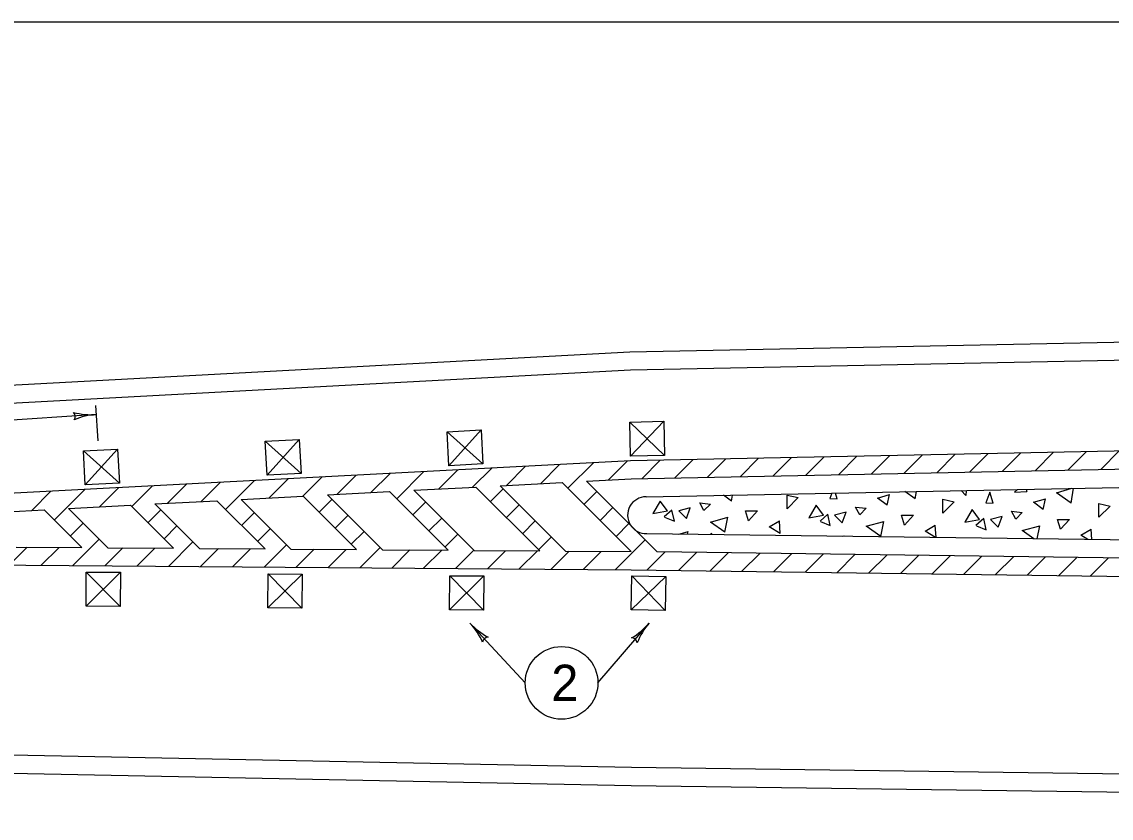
# Model space of a CAD drawing. Extents: x 1007 to 1035.5, y 1000.5 to 1021.5.
# Drawn here: x 1018.02 to 1024.01, y 1017.12 to 1021.5 of the extents above; entities that cross this region are included whole.
import ezdxf

# ---------------------------------------------------------------- set-up
doc = ezdxf.new("R2010")
doc.units = 0
doc.layers.add('Level 1', color=7, linetype='Continuous')
doc.layers.add('Level 10', color=7, linetype='Continuous')

msp = doc.modelspace()

# ---------------------------------------------------------------- linework, layer by layer
at = {"layer": 'Level 1'}
for p, q in [((1018.4249, 1019.3893), (1018.438, 1019.1948)), ((1018.4316, 1019.3393), (1017.4299, 1019.2715)), ((1021.3652, 1019.2973), (1021.5526, 1019.3019)), ((1021.3698, 1019.1098), (1021.3652, 1019.2973)), ((1021.3652, 1019.2973), (1021.5573, 1019.1144)), ((1021.3698, 1019.1098), (1021.5526, 1019.3019)), ((1021.5526, 1019.3019), (1021.5573, 1019.1144)), ((1020.3599, 1019.2446), (1020.5472, 1019.2544)), ((1020.3698, 1019.0573), (1020.3599, 1019.2446)), ((1020.3599, 1019.2446), (1020.557, 1019.0672)), ((1020.3698, 1019.0573), (1020.5472, 1019.2544)), ((1020.5472, 1019.2544), (1020.557, 1019.0672)), ((1018.3599, 1019.1396), (1018.5472, 1019.1494)), ((1018.3698, 1018.9523), (1018.5472, 1019.1494)), ((1018.5472, 1019.1494), (1018.557, 1018.9622)), ((1019.3599, 1019.1921), (1019.5472, 1019.2019)), ((1019.3698, 1019.0048), (1019.3599, 1019.1921)), ((1019.3599, 1019.1921), (1019.557, 1019.0147)), ((1019.3698, 1019.0048), (1019.5472, 1019.2019)), ((1019.5472, 1019.2019), (1019.557, 1019.0147)), ((1018.3698, 1018.9523), (1018.3599, 1019.1396)), ((1018.3599, 1019.1396), (1018.557, 1018.9622)), ((1021.2465, 1018.9783), (1021.3522, 1019.084)), ((1021.5573, 1019.1144), (1021.3698, 1019.1098)), ((1021.4312, 1018.9862), (1021.5332, 1019.0882)), ((1021.4549, 1018.8867), (1031.375, 1019.085)), ((1021.6115, 1018.9898), (1021.7136, 1019.0918)), ((1021.7919, 1018.9934), (1021.8939, 1019.0954)), ((1021.9723, 1018.997), (1022.0743, 1019.099)), ((1022.1527, 1019.0006), (1022.2547, 1019.1026)), ((1022.3331, 1019.0042), (1022.4351, 1019.1063)), ((1022.5134, 1019.0078), (1022.6155, 1019.1098)), ((1022.6938, 1019.0114), (1022.7958, 1019.1134)), ((1022.8742, 1019.015), (1022.9763, 1019.1171)), ((1023.0546, 1019.0186), (1023.1566, 1019.1207)), ((1023.235, 1019.0223), (1023.337, 1019.1243)), ((1023.4153, 1019.0258), (1023.5174, 1019.1278)), ((1023.5958, 1019.0294), (1023.6978, 1019.1315)), ((1023.7761, 1019.0331), (1023.8782, 1019.1351)), ((1023.9565, 1019.0367), (1024.0585, 1019.1387)), ((1020.0831, 1018.8756), (1020.2328, 1019.0253)), ((1020.3138, 1018.9294), (1020.4193, 1019.035)), ((1020.557, 1019.0672), (1020.3698, 1019.0573)), ((1020.5004, 1018.9393), (1020.6059, 1019.0448)), ((1020.6868, 1018.949), (1020.7925, 1019.0546)), ((1020.8735, 1018.9588), (1020.9791, 1019.0644)), ((1021.0251, 1018.9335), (1021.1657, 1019.0743)), ((1019.0078, 1018.8608), (1019.1133, 1018.9664)), ((1019.1412, 1018.8175), (1019.2998, 1018.9763)), ((1019.557, 1019.0147), (1019.3698, 1019.0048)), ((1019.3808, 1018.8804), (1019.4864, 1018.986)), ((1019.5673, 1018.8902), (1019.673, 1018.9958)), ((1019.7541, 1018.9001), (1019.8596, 1019.0056)), ((1019.9406, 1018.9098), (1020.0462, 1019.0154)), ((1018.0748, 1018.8118), (1018.1804, 1018.9174)), ((1018.1993, 1018.7594), (1018.367, 1018.9273)), ((1018.557, 1018.9622), (1018.3698, 1018.9523)), ((1018.4479, 1018.8314), (1018.5536, 1018.937)), ((1018.626, 1018.8327), (1018.7402, 1018.9468)), ((1018.8211, 1018.851), (1018.9268, 1018.9567)), ((1020.5983, 1018.8604), (1020.669, 1018.9311)), ((1021.1134, 1018.8452), (1021.1842, 1018.9159)), ((1022.4773, 1018.9071), (1022.4666, 1018.8776)), ((1022.5067, 1018.8753), (1022.4968, 1018.9075)), ((1022.9357, 1018.8753), (1022.9425, 1018.9164)), ((1023.2138, 1018.8941), (1023.1888, 1018.9213)), ((1023.2158, 1018.9218), (1023.2138, 1018.8941)), ((1023.3458, 1018.913), (1023.3246, 1018.8541)), ((1023.3647, 1018.8517), (1023.3458, 1018.913)), ((1023.4825, 1018.913), (1023.4984, 1018.9275)), ((1023.4825, 1018.913), (1023.5508, 1018.9153)), ((1023.5469, 1018.9285), (1023.5508, 1018.9153)), ((1023.7937, 1018.8517), (1023.8073, 1018.9337)), ((1019.6563, 1018.8023), (1019.7272, 1018.8732)), ((1020.1715, 1018.7872), (1020.2423, 1018.8579)), ((1020.6867, 1018.772), (1020.7574, 1018.8428)), ((1021.5333, 1018.8635), (1021.4932, 1018.7951)), ((1021.5733, 1018.8093), (1021.5333, 1018.8635)), ((1021.7737, 1018.8116), (1021.809, 1018.847)), ((1021.9245, 1018.8635), (1021.9311, 1018.8962)), ((1022.0778, 1018.8988), (1022.0778, 1018.8991)), ((1022.2309, 1018.8211), (1022.2922, 1018.8823)), ((1022.4666, 1018.8776), (1022.5067, 1018.8753)), ((1022.7825, 1018.8399), (1022.7943, 1018.8988)), ((1023.0889, 1018.7975), (1023.1502, 1018.8588)), ((1023.3246, 1018.8541), (1023.3647, 1018.8517)), ((1023.6404, 1018.8163), (1023.6522, 1018.8753)), ((1018.7145, 1018.7443), (1018.7852, 1018.815)), ((1019.2295, 1018.7292), (1019.3003, 1018.7999)), ((1019.7448, 1018.714), (1019.8155, 1018.7848)), ((1021.2018, 1018.7569), (1021.2725, 1018.8276)), ((1021.4932, 1018.7951), (1021.5733, 1018.8093)), ((1021.5969, 1018.814), (1021.5544, 1018.7763)), ((1021.611, 1018.7527), (1021.5969, 1018.814)), ((1021.6983, 1018.8258), (1021.6346, 1018.8093)), ((1021.6346, 1018.8093), (1021.677, 1018.7668)), ((1021.677, 1018.7668), (1021.6983, 1018.8258)), ((1022.0188, 1018.7551), (1022.0683, 1018.8093)), ((1022.3912, 1018.8399), (1022.3512, 1018.7716)), ((1022.3512, 1018.7716), (1022.4313, 1018.7857)), ((1022.4313, 1018.7857), (1022.3912, 1018.8399)), ((1022.4548, 1018.7904), (1022.4124, 1018.7527)), ((1022.469, 1018.7292), (1022.4548, 1018.7904)), ((1022.5562, 1018.8022), (1022.4926, 1018.7857)), ((1022.4926, 1018.7857), (1022.535, 1018.7433)), ((1022.535, 1018.7433), (1022.5562, 1018.8022)), ((1022.6316, 1018.7881), (1022.667, 1018.8234)), ((1022.8768, 1018.7315), (1022.9263, 1018.7857)), ((1023.2492, 1018.8163), (1023.2091, 1018.748)), ((1023.2893, 1018.7622), (1023.2492, 1018.8163)), ((1023.4896, 1018.7645), (1023.5249, 1018.7998)), ((1023.9468, 1018.7739), (1024.0081, 1018.8352)), ((1018.2877, 1018.6711), (1018.3583, 1018.7418)), ((1018.8028, 1018.6559), (1018.8735, 1018.7267)), ((1020.2599, 1018.6988), (1020.3306, 1018.7695)), ((1020.7751, 1018.6837), (1020.8458, 1018.7543)), ((1021.2903, 1018.6684), (1021.3609, 1018.7392)), ((1021.5568, 1018.7739), (1021.611, 1018.7527)), ((1021.8892, 1018.6914), (1021.9057, 1018.7739)), ((1022.1932, 1018.6843), (1022.1885, 1018.7551)), ((1022.4148, 1018.7503), (1022.469, 1018.7292)), ((1022.7471, 1018.6678), (1022.7636, 1018.7503)), ((1023.0511, 1018.6626), (1023.0464, 1018.7315)), ((1023.2091, 1018.748), (1023.2893, 1018.7622)), ((1023.3128, 1018.7668), (1023.2703, 1018.7292)), ((1023.2728, 1018.7268), (1023.3269, 1018.7056)), ((1023.3269, 1018.7056), (1023.3128, 1018.7668)), ((1023.4142, 1018.7786), (1023.3505, 1018.7622)), ((1023.3505, 1018.7622), (1023.3929, 1018.7197)), ((1023.3929, 1018.7197), (1023.4142, 1018.7786)), ((1023.6073, 1018.6552), (1023.6216, 1018.7268)), ((1023.7347, 1018.7079), (1023.7842, 1018.7622)), ((1019.3179, 1018.6408), (1019.3887, 1018.7115)), ((1019.8332, 1018.6257), (1019.9038, 1018.6963)), ((1020.3483, 1018.6105), (1020.419, 1018.6812)), ((1020.8634, 1018.5953), (1020.9342, 1018.666)), ((1021.4589, 1018.6838), (1021.4589, 1018.6841)), ((1034.8727, 1018.5049), (1021.4589, 1018.6838)), ((1021.6833, 1018.6808), (1021.6864, 1018.6962)), ((1021.8161, 1018.6843), (1021.8088, 1018.6792)), ((1021.8161, 1018.6791), (1021.8161, 1018.6843)), ((1022.5438, 1018.6693), (1022.5444, 1018.6726)), ((1023.9082, 1018.6512), (1023.9044, 1018.7079)), ((1017.9504, 1018.5107), (1018.0498, 1018.6099)), ((1018.1259, 1018.5093), (1018.2253, 1018.6086)), ((1018.3013, 1018.5081), (1018.4468, 1018.6535)), ((1018.4768, 1018.5068), (1018.5761, 1018.6059)), ((1018.6523, 1018.5054), (1018.7514, 1018.6046)), ((1018.8278, 1018.5041), (1018.9618, 1018.6383)), ((1019.3542, 1018.5002), (1019.4771, 1018.6231)), ((1019.8805, 1018.4962), (1019.9923, 1018.608)), ((1021.2842, 1018.4857), (1021.4493, 1018.6508)), ((1019.0032, 1018.5028), (1019.1025, 1018.6021)), ((1019.1787, 1018.5015), (1019.2779, 1018.6008)), ((1019.5296, 1018.4988), (1019.6287, 1018.5981)), ((1019.7051, 1018.4975), (1019.8043, 1018.5968)), ((1020.056, 1018.4949), (1020.1553, 1018.5942)), ((1020.2314, 1018.4936), (1020.3307, 1018.5928)), ((1020.4069, 1018.4923), (1020.5062, 1018.5915)), ((1020.5823, 1018.4909), (1020.6816, 1018.5902)), ((1020.7578, 1018.4896), (1020.8573, 1018.5888)), ((1020.9333, 1018.4883), (1021.0324, 1018.5875)), ((1021.1088, 1018.487), (1021.2078, 1018.5863)), ((1021.4592, 1018.4838), (1021.5578, 1018.5825)), ((1021.6336, 1018.4815), (1021.7323, 1018.5803)), ((1021.8081, 1018.4792), (1021.9068, 1018.5779)), ((1021.9825, 1018.4769), (1022.0812, 1018.5756)), ((1022.1569, 1018.4746), (1022.2557, 1018.5733)), ((1022.3314, 1018.4723), (1022.4301, 1018.5709)), ((1022.5058, 1018.4699), (1022.6045, 1018.5686)), ((1022.6803, 1018.4676), (1022.779, 1018.5663)), ((1022.8548, 1018.4653), (1022.9534, 1018.5639)), ((1023.0292, 1018.4629), (1023.1279, 1018.5616)), ((1023.2037, 1018.4606), (1023.3023, 1018.5593)), ((1023.3781, 1018.4583), (1023.4768, 1018.5569)), ((1023.5526, 1018.4559), (1023.6513, 1018.5547)), ((1023.727, 1018.4536), (1023.8257, 1018.5523)), ((1023.9014, 1018.4513), (1024.0002, 1018.55)), ((1018.3738, 1018.285), (1018.375, 1018.4725)), ((1018.3738, 1018.285), (1018.5625, 1018.4713)), ((1018.375, 1018.4725), (1018.5625, 1018.4713)), ((1018.375, 1018.4725), (1018.5613, 1018.2838)), ((1018.5625, 1018.4713), (1018.5613, 1018.2838)), ((1019.3738, 1018.275), (1019.375, 1018.4625)), ((1019.3738, 1018.275), (1019.5625, 1018.4613)), ((1019.375, 1018.4625), (1019.5625, 1018.4613)), ((1019.375, 1018.4625), (1019.5613, 1018.2738)), ((1019.5625, 1018.4613), (1019.5613, 1018.2738)), ((1020.3738, 1018.265), (1020.375, 1018.4525)), ((1020.3738, 1018.265), (1020.5625, 1018.4513)), ((1020.375, 1018.4525), (1020.5625, 1018.4513)), ((1020.375, 1018.4525), (1020.5613, 1018.2638)), ((1020.5625, 1018.4513), (1020.5613, 1018.2638)), ((1021.3736, 1018.264), (1021.3761, 1018.4515)), ((1021.3736, 1018.264), (1021.5636, 1018.449)), ((1021.3761, 1018.4515), (1021.5636, 1018.449)), ((1021.3761, 1018.4515), (1021.5611, 1018.2615)), ((1021.5636, 1018.449), (1021.5611, 1018.2615)), ((1018.5613, 1018.2838), (1018.3738, 1018.285)), ((1019.5613, 1018.2738), (1019.3738, 1018.275)), ((1020.5613, 1018.2638), (1020.3738, 1018.265)), ((1021.5611, 1018.2615), (1021.3736, 1018.264)), ((1020.7903, 1017.8631), (1020.4863, 1018.1921)), ((1021.1903, 1017.8631), (1021.4724, 1018.1921))]:
    msp.add_line(p, q, dxfattribs=at)
for points in [[(1015.375, 1019.4225), (1016.4848, 1019.4225), (1021.3658, 1019.6848), (1031.3718, 1019.885), (1034.8727, 1019.9666)], [(1015.375, 1019.3225), (1016.4874, 1019.3225), (1021.3694, 1019.5849), (1031.374, 1019.785), (1034.8727, 1019.8665)], [(1034.8727, 1019.285), (1031.374, 1019.285), (1021.3694, 1019.0849), (1016.3698, 1018.8223)], [(1021.128, 1018.9721), (1021.373, 1018.985), (1031.375, 1019.185), (1034.8727, 1019.185)], [(1020.6529, 1018.9473), (1020.9935, 1018.9651)], [(1020.9935, 1018.9651), (1021.3737, 1018.585)], [(1021.5171, 1018.5831), (1021.1279, 1018.9722)], [(1019.7028, 1018.8974), (1020.0433, 1018.9153)], [(1020.0434, 1018.9152), (1020.3663, 1018.5926)], [(1020.1778, 1018.9223), (1020.5186, 1018.9402)], [(1020.1778, 1018.9223), (1020.5088, 1018.5915)], [(1020.5186, 1018.9402), (1020.8699, 1018.5888)], [(1020.653, 1018.9472), (1021.0124, 1018.5877)], [(1022.9357, 1018.8753), (1022.8792, 1018.9152)], [(1023.7937, 1018.8517), (1023.7135, 1018.9083), (1023.7975, 1018.9335)], [(1018.7528, 1018.8474), (1019.0933, 1018.8653)], [(1018.7528, 1018.8474), (1018.9973, 1018.6028)], [(1019.0934, 1018.8653), (1019.3586, 1018.6001)], [(1019.2278, 1018.8723), (1019.5685, 1018.8903)], [(1019.2278, 1018.8723), (1019.5011, 1018.5991)], [(1019.5685, 1018.8903), (1019.8624, 1018.5963)], [(1019.703, 1018.8973), (1020.005, 1018.5953)], [(1021.7737, 1018.8116), (1021.7501, 1018.8541), (1021.809, 1018.847)], [(1021.9245, 1018.8635), (1021.8817, 1018.8952)], [(1022.0778, 1018.8988), (1022.0773, 1018.8991)], [(1022.2309, 1018.8211), (1022.2309, 1018.8965), (1022.2922, 1018.8823)], [(1022.7825, 1018.8399), (1022.7283, 1018.88), (1022.7943, 1018.8988)], [(1023.0889, 1018.7975), (1023.0889, 1018.8729), (1023.1502, 1018.8588)], [(1023.6404, 1018.8163), (1023.5862, 1018.8564), (1023.6522, 1018.8753)], [(1023.9468, 1018.7739), (1023.9468, 1018.8493), (1024.0081, 1018.8352)], [(1017.8028, 1018.7975), (1018.1433, 1018.8153)], [(1018.1433, 1018.8153), (1018.3511, 1018.6077)], [(1018.2776, 1018.8225), (1018.6183, 1018.8403)], [(1018.2776, 1018.8225), (1018.4937, 1018.6066)], [(1018.6183, 1018.8403), (1018.8548, 1018.6039)], [(1022.0188, 1018.7551), (1022.0023, 1018.8093), (1022.0683, 1018.8093)], [(1022.6316, 1018.7881), (1022.6081, 1018.8305), (1022.667, 1018.8234)], [(1022.8768, 1018.7315), (1022.8603, 1018.7857), (1022.9263, 1018.7857)], [(1023.4896, 1018.7645), (1023.466, 1018.8069), (1023.5249, 1018.7998)], [(1021.8892, 1018.6914), (1021.809, 1018.748), (1021.9057, 1018.7739)], [(1022.1932, 1018.6843), (1022.1319, 1018.7221), (1022.1885, 1018.7551)], [(1022.7471, 1018.6678), (1022.667, 1018.7244), (1022.7636, 1018.7503)], [(1023.0481, 1018.6627), (1022.9899, 1018.6985), (1023.0464, 1018.7315)], [(1023.5893, 1018.6554), (1023.5249, 1018.7008), (1023.6216, 1018.7268)], [(1023.7347, 1018.7079), (1023.7182, 1018.7622), (1023.7842, 1018.7622)], [(1021.6352, 1018.6815), (1021.6864, 1018.6962)], [(1022.5337, 1018.6695), (1022.5444, 1018.6726)], [(1023.8859, 1018.6515), (1023.8478, 1018.6749), (1023.9044, 1018.7079)], [(1017.9898, 1018.6103), (1018.3511, 1018.6077)], [(1018.4937, 1018.6066), (1018.8549, 1018.6038)], [(1018.9973, 1018.6028), (1019.3585, 1018.6002)], [(1019.5012, 1018.599), (1019.8624, 1018.5963)], [(1020.005, 1018.5953), (1020.3663, 1018.5926)], [(1020.5088, 1018.5915), (1020.8699, 1018.5888)], [(1021.0124, 1018.5877), (1021.3737, 1018.585)], [(1034.8727, 1018.405), (1021.5171, 1018.5831)], [(1015.375, 1018.5225), (1016.375, 1018.5225), (1021.3737, 1018.485), (1034.8727, 1018.3049)], [(1015.3757, 1017.5184), (1021.3753, 1017.3984), (1034.875, 1017.2184)], [(1015.3737, 1017.4184), (1021.3737, 1017.2984), (1034.8737, 1017.1184)]]:
    msp.add_lwpolyline(points, dxfattribs=at)
msp.add_circle((1020.9903, 1017.8631), 0.2, dxfattribs=at)
for centre, radius, start, end in [((1018.4052, 1019.729), 0.3906, 255.21659, 273.86333), ((1018.2834, 1019.3293), 0.0312, 322.64403, 44.76073), ((1018.4579, 1018.9495), 0.3906, 93.86944, 112.53822), ((1018.4579, 1018.9495), 0.3906, 93.85721, 93.86944), ((1021.4549, 1018.7853), 0.1013, 90, 272.25679), ((1020.7731, 1018.4572), 0.3906, 222.74614, 241.41492), ((1020.7731, 1018.4572), 0.3906, 222.73391, 222.74614), ((1020.1994, 1017.9269), 0.3906, 24.09329, 42.74003), ((1021.1759, 1018.4463), 0.3906, 300.7375, 319.38423), ((1021.769, 1017.9378), 0.3906, 139.39034, 158.05912), ((1021.769, 1017.9378), 0.3906, 139.37812, 139.39034), ((1020.587, 1018.083), 0.0312, 91.52073, 173.63743), ((1021.3757, 1018.0793), 0.0312, 8.16494, 90.28163)]:
    msp.add_arc(centre, radius, start, end, dxfattribs=at)
at = {"layer": 'Level 10'}
msp.add_line((1007, 1021.5), (1035.5, 1021.5), dxfattribs=at)

# ---------------------------------------------------------------- texts
at = {"layer": 'Level 1'}
msp.add_text('2', height=0.2, dxfattribs=at).set_placement((1020.9337, 1017.7631))

doc.saveas('drawing.dxf')
